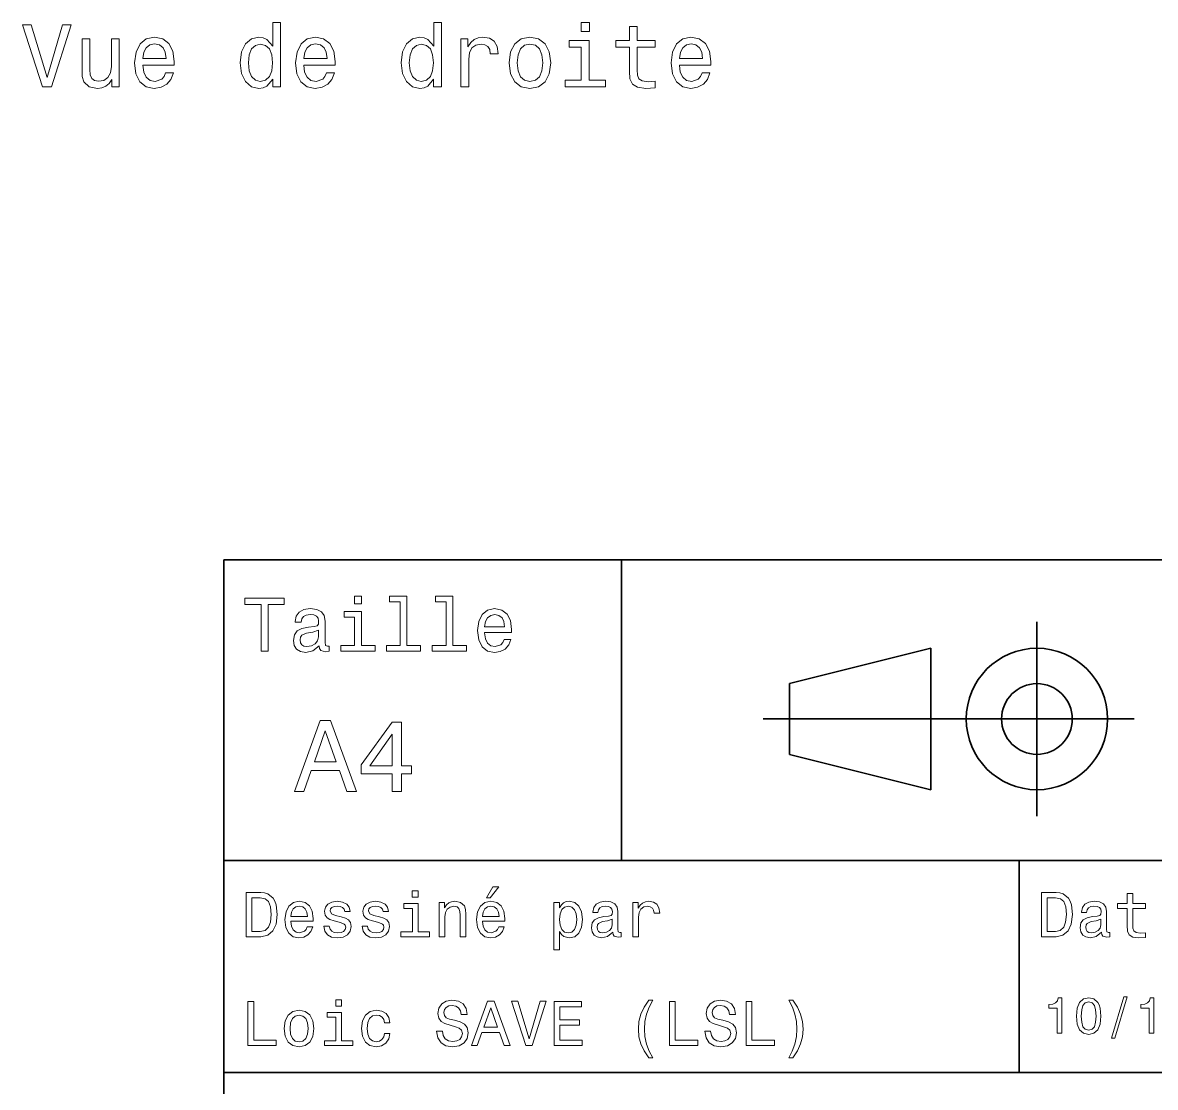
# Model space of a CAD drawing. Extents: x 0 to 297, y 0 to 210.
# Drawn here: x 85.6 to 149.7, y 40.2 to 100.4 of the extents above; entities that cross this region are included whole.
import ezdxf

# ---------------------------------------------------------------- set-up
doc = ezdxf.new("R2010")
doc.units = 0

msp = doc.modelspace()

# ---------------------------------------------------------------- linework, layer by layer
at = {"color": 7, "lineweight": 35}
for p, q in [((97, 10), (97, 70)), ((97, 70), (287, 70)), ((127.5, 61), (148.5, 61)), ((97, 53), (162, 53)), ((97, 41), (162, 41))]:
    msp.add_line(p, q, dxfattribs=at)
at = {"color": 7, "lineweight": 35, "ltscale": 0.425}
msp.add_line((119.5, 53), (119.5, 70), dxfattribs=at)
at = {"color": 7, "lineweight": 35, "ltscale": 0.275}
msp.add_line((143, 55.5), (143, 66.5), dxfattribs=at)
at = {"color": 7, "lineweight": 35, "ltscale": 0.206155}
for p, q in [((129, 63), (137, 65)), ((137, 57), (129, 59))]:
    msp.add_line(p, q, dxfattribs=at)
at = {"color": 7, "lineweight": 35, "ltscale": 0.2}
msp.add_line((137, 65), (137, 57), dxfattribs=at)
at = {"color": 7, "lineweight": 35, "ltscale": 0.1}
msp.add_line((129, 59), (129, 63), dxfattribs=at)
at = {"color": 7, "lineweight": 35, "ltscale": 0.3}
msp.add_line((142, 41), (142, 53), dxfattribs=at)
at = {"color": 7, "lineweight": 13}
for points in [[(87.868858, 100.26181), (86.991341, 97.281265), (86.0886, 100.26181), (85.609497, 100.26181), (86.739182, 96.756767), (87.2435, 96.756767), (88.347969, 100.26181)], [(99.755753, 97.175354), (99.755753, 96.756767), (100.199554, 96.756767), (100.199554, 100.377808), (99.760788, 100.377808), (99.760788, 99.051437), (99.422897, 99.434723), (99.216125, 99.525497), (98.979095, 99.560799), (98.550415, 99.459938), (98.217567, 99.177513), (98.000702, 98.723625), (97.925056, 98.113396), (98.000702, 97.503166), (98.217567, 97.044228), (98.550415, 96.756767), (98.979095, 96.66095), (99.216125, 96.696251), (99.42794, 96.787025)], [(108.863815, 97.175354), (108.863815, 96.756767), (109.307625, 96.756767), (109.307625, 100.377808), (108.868866, 100.377808), (108.868866, 99.051437), (108.530968, 99.434723), (108.324196, 99.525497), (108.087158, 99.560799), (107.658485, 99.459938), (107.325638, 99.177513), (107.10878, 98.723625), (107.033127, 98.113396), (107.10878, 97.503166), (107.325638, 97.044228), (107.658485, 96.756767), (108.087158, 96.66095), (108.324196, 96.696251), (108.536011, 96.787025)], [(117.679382, 100.377808), (117.210358, 100.377808), (117.210358, 99.873482), (117.679382, 99.873482)], [(119.938744, 98.995964), (119.938744, 97.639336), (119.969002, 97.200569), (120.110214, 96.89798), (120.392639, 96.721466), (120.871742, 96.66095), (121.39624, 96.686165), (121.39624, 97.06945), (121.012955, 97.039185), (120.664963, 97.079536), (120.478371, 97.205612), (120.397675, 97.417427), (120.382553, 97.714981), (120.382553, 98.995964), (121.39624, 98.995964), (121.39624, 99.374199), (120.382553, 99.374199), (120.382553, 100.165993), (119.938744, 100.165993), (119.938744, 99.374199), (119.172173, 99.374199), (119.172173, 98.995964)], [(91.071312, 99.464981), (90.627502, 99.464981), (90.627502, 97.901581), (90.577072, 97.538467), (90.430817, 97.276222), (90.203873, 97.114838), (89.906326, 97.064407), (89.669296, 97.104752), (89.517998, 97.225784), (89.432259, 97.432556), (89.412086, 97.725067), (89.412086, 99.464981), (88.968285, 99.464981), (88.968285, 97.684723), (88.983414, 97.326653), (89.079239, 97.029099), (89.371742, 96.756767), (89.840759, 96.66095), (90.092926, 96.696251), (90.309784, 96.787025), (90.496384, 96.943367), (90.647682, 97.170311), (90.647682, 96.756767), (91.071312, 96.756767)], [(92.407768, 97.982269), (94.182983, 97.982269), (94.188026, 98.189041), (94.10733, 98.769012), (93.885429, 99.202736), (93.53241, 99.464981), (93.063385, 99.560799), (92.604454, 99.459938), (92.251427, 99.177513), (92.024483, 98.718582), (91.943787, 98.113396), (92.01944, 97.49308), (92.246384, 97.039185), (92.594368, 96.756767), (93.048256, 96.66095), (93.441628, 96.726509), (93.764397, 96.89798), (94.001427, 97.170311), (94.137596, 97.533424), (93.69883, 97.533424), (93.608055, 97.331696), (93.476929, 97.180397), (93.103729, 97.059364), (92.816269, 97.114838), (92.599411, 97.291351), (92.458199, 97.578812), (92.407768, 97.96714)], [(101.515839, 97.982269), (103.291054, 97.982269), (103.296097, 98.189041), (103.215401, 98.769012), (102.9935, 99.202736), (102.640472, 99.464981), (102.171455, 99.560799), (101.712524, 99.459938), (101.359497, 99.177513), (101.132553, 98.718582), (101.051857, 98.113396), (101.12751, 97.49308), (101.354454, 97.039185), (101.702438, 96.756767), (102.156326, 96.66095), (102.549698, 96.726509), (102.872467, 96.89798), (103.109497, 97.170311), (103.245667, 97.533424), (102.8069, 97.533424), (102.716125, 97.331696), (102.584999, 97.180397), (102.2118, 97.059364), (101.924339, 97.114838), (101.707474, 97.291351), (101.566269, 97.578812), (101.515839, 97.96714)], [(110.402, 96.756767), (110.84581, 96.756767), (110.84581, 98.305038), (110.891197, 98.678238), (111.027359, 98.945526), (111.249268, 99.106911), (111.546814, 99.162384), (111.768715, 99.127083), (111.935143, 99.026222), (112.036011, 98.854752), (112.071312, 98.622765), (112.520157, 98.622765), (112.459641, 99.031265), (112.293213, 99.323769), (112.015839, 99.500282), (111.637596, 99.560799), (111.380386, 99.520454), (111.158485, 99.419594), (110.9618, 99.248123), (110.805458, 99.016136), (110.805458, 99.464981), (110.402, 99.464981)], [(113.140472, 98.108353), (113.221169, 97.49308), (113.453156, 97.039185), (113.821312, 96.756767), (114.315544, 96.66095), (114.804741, 96.756767), (115.172897, 97.034142), (115.404884, 97.488037), (115.490616, 98.108353), (115.404884, 98.723625), (115.172897, 99.182556), (114.804741, 99.459938), (114.315544, 99.560799), (113.821312, 99.459938), (113.453156, 99.177513), (113.221169, 98.723625)], [(117.664246, 97.129967), (117.664246, 99.374199), (116.524475, 99.374199), (116.524475, 98.995964), (117.220444, 98.995964), (117.220444, 97.129967), (116.312668, 97.129967), (116.312668, 96.756767), (118.582115, 96.756767), (118.582115, 97.129967)], [(122.76799, 97.982269), (124.543213, 97.982269), (124.548248, 98.189041), (124.46756, 98.769012), (124.245659, 99.202736), (123.892632, 99.464981), (123.423615, 99.560799), (122.964676, 99.459938), (122.611649, 99.177513), (122.384705, 98.718582), (122.304016, 98.113396), (122.379669, 97.49308), (122.606613, 97.039185), (122.95459, 96.756767), (123.408478, 96.66095), (123.801857, 96.726509), (124.124619, 96.89798), (124.361649, 97.170311), (124.497818, 97.533424), (124.059059, 97.533424), (123.968277, 97.331696), (123.837158, 97.180397), (123.463959, 97.059364), (123.176498, 97.114838), (122.959641, 97.291351), (122.81842, 97.578812), (122.76799, 97.96714)], [(92.407768, 98.355469), (92.463242, 98.703453), (92.599411, 98.960655), (92.806183, 99.116997), (93.078514, 99.17247), (93.34581, 99.116997), (93.552582, 98.960655), (93.678658, 98.703453), (93.724045, 98.355469)], [(99.054741, 99.162384), (99.347244, 99.091782), (99.569153, 98.895096), (99.700272, 98.567284), (99.750702, 98.113396), (99.700272, 97.654465), (99.569153, 97.326653), (99.347244, 97.124924), (99.054741, 97.059364), (98.777359, 97.124924), (98.565544, 97.326653), (98.424339, 97.659508), (98.378944, 98.113396), (98.424339, 98.562241), (98.565544, 98.890053), (98.777359, 99.091782)], [(101.515839, 98.355469), (101.571312, 98.703453), (101.707474, 98.960655), (101.914246, 99.116997), (102.186584, 99.17247), (102.453873, 99.116997), (102.660645, 98.960655), (102.786728, 98.703453), (102.832115, 98.355469)], [(108.162811, 99.162384), (108.455322, 99.091782), (108.677216, 98.895096), (108.808342, 98.567284), (108.85878, 98.113396), (108.808342, 97.654465), (108.677216, 97.326653), (108.455322, 97.124924), (108.162811, 97.059364), (107.885437, 97.124924), (107.673615, 97.326653), (107.53241, 97.659508), (107.487015, 98.113396), (107.53241, 98.562241), (107.673615, 98.890053), (107.885437, 99.091782)], [(113.59436, 98.113396), (113.639755, 98.567284), (113.78096, 98.895096), (114.007912, 99.096825), (114.315544, 99.167427), (114.618141, 99.096825), (114.845085, 98.900139), (114.986298, 98.567284), (115.036728, 98.113396), (114.986298, 97.654465), (114.845085, 97.321609), (114.618141, 97.119881), (114.315544, 97.054321), (114.007912, 97.119881), (113.78096, 97.321609), (113.639755, 97.654465)], [(122.76799, 98.355469), (122.823471, 98.703453), (122.959641, 98.960655), (123.166412, 99.116997), (123.438744, 99.17247), (123.706039, 99.116997), (123.912811, 98.960655), (124.038887, 98.703453), (124.084274, 98.355469)], [(104.786743, 67.940918), (104.384727, 67.940918), (104.384727, 67.508644), (104.786743, 67.508644)], [(106.969742, 67.621033), (106.969742, 65.157059), (106.187317, 65.157059), (106.187317, 64.837173), (108.128242, 64.837173), (108.128242, 65.157059), (107.350143, 65.157059), (107.350143, 67.940918), (106.373199, 67.940918), (106.373199, 67.621033)], [(109.572044, 67.621033), (109.572044, 65.157059), (108.789627, 65.157059), (108.789627, 64.837173), (110.730545, 64.837173), (110.730545, 65.157059), (109.952454, 65.157059), (109.952454, 67.940918), (108.975502, 67.940918), (108.975502, 67.621033)], [(99.102303, 64.837173), (99.5, 64.837173), (99.5, 67.47406), (100.407784, 67.47406), (100.407784, 67.837173), (98.190201, 67.837173), (98.190201, 67.47406), (99.102303, 67.47406)], [(102.387611, 65.139771), (102.387611, 65.126801), (102.409225, 64.979828), (102.47406, 64.876076), (102.746399, 64.793945), (102.958214, 64.828529), (102.958214, 65.122475), (102.867432, 65.109505), (102.746399, 65.165703), (102.724785, 65.338615), (102.724785, 66.540344), (102.672913, 66.84726), (102.521614, 67.0634), (102.257927, 67.193085), (101.886169, 67.240631), (101.523056, 67.188759), (101.255043, 67.041786), (101.086456, 66.812675), (101.030258, 66.510086), (101.030258, 66.484146), (101.371758, 66.484146), (101.402016, 66.665703), (101.497116, 66.795387), (101.65274, 66.873199), (101.873199, 66.903458), (102.085014, 66.881844), (102.236313, 66.817001), (102.327087, 66.704605), (102.357346, 66.548988), (102.340057, 66.367432), (102.270897, 66.276657), (102.097984, 66.233429), (101.773773, 66.198845), (101.402016, 66.121033), (101.138329, 65.982704), (100.982712, 65.766571), (100.935158, 65.446686), (100.978386, 65.161385), (101.112389, 64.949562), (101.328529, 64.815559), (101.626801, 64.768013), (102.028816, 64.858788)], [(104.773773, 65.157059), (104.773773, 67.080688), (103.796829, 67.080688), (103.796829, 66.756485), (104.393372, 66.756485), (104.393372, 65.157059), (103.615273, 65.157059), (103.615273, 64.837173), (105.560516, 64.837173), (105.560516, 65.157059)], [(111.750717, 65.887604), (113.272339, 65.887604), (113.276657, 66.064842), (113.207497, 66.561958), (113.017288, 66.933716), (112.714699, 67.158501), (112.312683, 67.240631), (111.919312, 67.154175), (111.616714, 66.912102), (111.422188, 66.51873), (111.353027, 66), (111.41787, 65.4683), (111.612396, 65.079247), (111.91066, 64.837173), (112.299713, 64.755043), (112.636887, 64.811234), (112.913544, 64.958214), (113.116714, 65.191643), (113.233429, 65.502876), (112.857346, 65.502876), (112.779541, 65.329971), (112.667145, 65.200287), (112.34726, 65.096542), (112.100868, 65.144089), (111.914986, 65.295387), (111.793945, 65.541786), (111.750717, 65.874634)], [(111.750717, 66.207489), (111.798271, 66.50576), (111.914986, 66.726219), (112.092216, 66.860229), (112.325653, 66.907776), (112.554756, 66.860229), (112.731987, 66.726219), (112.840057, 66.50576), (112.878967, 66.207489)], [(102.344383, 65.649857), (102.292511, 65.425072), (102.154182, 65.252159), (101.946686, 65.139771), (101.691643, 65.100861), (101.527374, 65.122475), (101.41066, 65.191643), (101.337173, 65.312675), (101.315559, 65.481262), (101.332855, 65.632561), (101.402016, 65.740631), (101.678673, 65.861671), (102.028816, 65.913544), (102.344383, 66.017288)], [(100.982712, 56.9049), (101.51297, 56.9049), (101.933716, 58.080692), (103.530258, 58.080692), (103.951012, 56.9049), (104.492798, 56.9049), (103.028816, 60.910664), (102.440926, 60.910664)], [(102.118156, 58.570606), (102.734871, 60.334293), (103.351585, 58.570606)], [(106.521614, 56.9049), (107.040344, 56.9049), (107.040344, 57.896255), (107.610954, 57.896255), (107.610954, 58.357349), (107.040344, 58.357349), (107.040344, 60.818443), (106.515854, 60.818443), (104.763687, 58.403458), (104.763687, 57.896255), (106.521614, 57.896255)], [(105.247841, 58.357349), (106.521614, 60.149857), (106.521614, 58.357349)], [(107.992798, 51.27702), (107.657784, 51.27702), (107.657784, 50.916786), (107.992798, 50.916786)], [(111.84726, 50.88797), (112.059799, 50.88797), (112.560516, 51.500362), (112.207489, 51.500362)], [(99.080688, 51.190563), (98.248558, 51.190563), (98.248558, 48.690563), (99.080688, 48.690563), (99.473343, 48.769814), (99.765129, 49.011169), (99.945244, 49.40382), (100.010086, 49.940563), (99.952446, 50.488113), (99.880402, 50.70425), (99.779541, 50.877163), (99.487755, 51.111313), (99.296829, 51.168949)], [(99.055473, 50.891571), (99.329254, 50.837536), (99.516571, 50.671829), (99.628242, 50.376442), (99.664268, 49.940563), (99.624641, 49.519093), (99.51297, 49.223705), (99.322044, 49.047192), (99.055473, 48.989555), (98.583572, 48.989555), (98.583572, 50.891571)], [(100.784584, 49.565922), (102.052597, 49.565922), (102.056198, 49.713619), (101.998558, 50.127884), (101.840057, 50.437683), (101.587898, 50.625), (101.252884, 50.693443), (100.925072, 50.621399), (100.672913, 50.41967), (100.510803, 50.091862), (100.453171, 49.659584), (100.507202, 49.216499), (100.669312, 48.892292), (100.91787, 48.690563), (101.242073, 48.62212), (101.523056, 48.668949), (101.753601, 48.791428), (101.922913, 48.98595), (102.020172, 49.245319), (101.706772, 49.245319), (101.64193, 49.101227), (101.548271, 48.993156), (101.2817, 48.9067), (101.07637, 48.946327), (100.921471, 49.072407), (100.820602, 49.27774), (100.784584, 49.555115)], [(103.623199, 49.818085), (103.317001, 49.890129), (103.090057, 49.972984), (103.014412, 50.142292), (103.036026, 50.261169), (103.111671, 50.347622), (103.234146, 50.401657), (103.41066, 50.423271), (103.579971, 50.401657), (103.713257, 50.336815), (103.799713, 50.239555), (103.835732, 50.109871), (104.145531, 50.109871), (104.145531, 50.117077), (104.091499, 50.351227), (103.943802, 50.534943), (103.713257, 50.650219), (103.41066, 50.693443), (103.104469, 50.650219), (102.881126, 50.531342), (102.740631, 50.354828), (102.697403, 50.131485), (102.729828, 49.915348), (102.830688, 49.76405), (102.996399, 49.655983), (103.237755, 49.580334), (103.590775, 49.493877), (103.806915, 49.40382), (103.864555, 49.331772), (103.886169, 49.223705), (103.853745, 49.09042), (103.767288, 48.989555), (103.626801, 48.924713), (103.439484, 48.903099), (103.241356, 48.924713), (103.09726, 49.000362), (103, 49.122841), (102.960373, 49.292149), (102.654175, 49.292149), (102.704613, 49.003963), (102.852303, 48.795029), (103.086456, 48.668949), (103.41066, 48.62212), (103.749283, 48.668949), (103.997841, 48.795029), (104.149139, 48.996758), (104.203171, 49.259727), (104.163544, 49.486671), (104.051872, 49.641571), (103.868156, 49.742435)], [(105.791786, 49.818085), (105.485588, 49.890129), (105.258644, 49.972984), (105.182999, 50.142292), (105.204613, 50.261169), (105.280258, 50.347622), (105.40274, 50.401657), (105.579254, 50.423271), (105.748558, 50.401657), (105.881844, 50.336815), (105.9683, 50.239555), (106.004326, 50.109871), (106.314117, 50.109871), (106.314117, 50.117077), (106.260086, 50.351227), (106.112396, 50.534943), (105.881844, 50.650219), (105.579254, 50.693443), (105.273056, 50.650219), (105.049713, 50.531342), (104.909225, 50.354828), (104.865997, 50.131485), (104.898415, 49.915348), (104.999283, 49.76405), (105.164986, 49.655983), (105.406342, 49.580334), (105.759369, 49.493877), (105.975502, 49.40382), (106.033142, 49.331772), (106.054756, 49.223705), (106.022339, 49.09042), (105.935883, 48.989555), (105.795387, 48.924713), (105.60807, 48.903099), (105.409943, 48.924713), (105.265854, 49.000362), (105.168587, 49.122841), (105.12896, 49.292149), (104.822769, 49.292149), (104.873199, 49.003963), (105.020897, 48.795029), (105.255043, 48.668949), (105.579254, 48.62212), (105.91787, 48.668949), (106.166428, 48.795029), (106.317726, 48.996758), (106.371758, 49.259727), (106.33213, 49.486671), (106.220459, 49.641571), (106.036743, 49.742435)], [(109.181557, 48.690563), (109.498558, 48.690563), (109.498558, 49.807278), (109.530983, 50.063042), (109.635445, 50.250362), (109.797546, 50.365635), (110.013687, 50.408863), (110.1866, 50.372841), (110.29467, 50.275578), (110.348701, 50.113472), (110.366714, 49.897335), (110.366714, 48.690563), (110.683716, 48.690563), (110.683716, 49.962177), (110.669312, 50.217941), (110.604469, 50.430477), (110.39193, 50.625), (110.060516, 50.693443), (109.876801, 50.668228), (109.721901, 50.599785), (109.588615, 50.484512), (109.484146, 50.329613), (109.484146, 50.625), (109.181557, 50.625)], [(111.627518, 49.565922), (112.895531, 49.565922), (112.899132, 49.713619), (112.841499, 50.127884), (112.682999, 50.437683), (112.430832, 50.625), (112.095825, 50.693443), (111.768013, 50.621399), (111.515854, 50.41967), (111.353745, 50.091862), (111.296112, 49.659584), (111.350143, 49.216499), (111.512245, 48.892292), (111.760803, 48.690563), (112.085014, 48.62212), (112.365997, 48.668949), (112.596542, 48.791428), (112.765854, 48.98595), (112.863113, 49.245319), (112.549713, 49.245319), (112.484871, 49.101227), (112.391212, 48.993156), (112.124641, 48.9067), (111.919312, 48.946327), (111.764412, 49.072407), (111.663544, 49.27774), (111.627518, 49.555115)], [(115.986313, 50.326012), (115.986313, 50.625), (115.669312, 50.625), (115.669312, 47.941284), (115.986313, 47.941284), (115.986313, 48.98595), (116.097984, 48.816643), (116.22406, 48.704971), (116.541069, 48.62212), (116.843658, 48.690563), (117.081413, 48.895893), (117.236313, 49.2201), (117.293945, 49.659584), (117.236313, 50.095463), (117.081413, 50.41967), (116.843658, 50.621399), (116.541069, 50.693443), (116.368156, 50.671829), (116.220459, 50.603386), (116.094383, 50.488113)], [(119.005043, 48.942726), (119.005043, 48.931919), (119.023056, 48.809441), (119.077087, 48.722984), (119.304031, 48.654541), (119.480545, 48.683357), (119.480545, 48.928314), (119.4049, 48.917507), (119.304031, 48.96434), (119.286026, 49.108429), (119.286026, 50.109871), (119.242798, 50.365635), (119.116714, 50.54575), (118.896973, 50.65382), (118.587173, 50.693443), (118.284584, 50.650219), (118.061241, 50.52774), (117.920746, 50.336815), (117.873917, 50.084656), (117.873917, 50.063042), (118.158501, 50.063042), (118.183716, 50.21434), (118.26297, 50.322407), (118.392654, 50.387249), (118.57637, 50.412464), (118.752884, 50.394455), (118.878967, 50.34042), (118.954613, 50.246758), (118.979828, 50.117077), (118.965416, 49.965778), (118.907784, 49.890129), (118.763687, 49.854107), (118.493515, 49.825291), (118.183716, 49.760448), (117.963974, 49.645176), (117.834297, 49.465057), (117.79467, 49.19849), (117.830688, 48.960735), (117.942368, 48.784222), (118.122482, 48.67255), (118.37104, 48.632927), (118.706055, 48.708576)], [(120.143372, 48.690563), (120.460373, 48.690563), (120.460373, 49.796471), (120.492798, 50.063042), (120.590057, 50.253963), (120.748558, 50.369236), (120.961098, 50.408863), (121.119598, 50.383648), (121.238472, 50.3116), (121.310516, 50.189121), (121.335739, 50.023415), (121.656342, 50.023415), (121.613113, 50.315205), (121.49424, 50.524136), (121.296112, 50.650219), (121.02594, 50.693443), (120.842224, 50.664627), (120.683716, 50.592579), (120.543228, 50.4701), (120.431557, 50.304398), (120.431557, 50.625), (120.143372, 50.625)], [(144.080688, 51.190563), (143.248566, 51.190563), (143.248566, 48.690563), (144.080688, 48.690563), (144.473343, 48.769814), (144.765137, 49.011169), (144.945251, 49.40382), (145.010086, 49.940563), (144.952454, 50.488113), (144.880402, 50.70425), (144.779541, 50.877163), (144.487747, 51.111313), (144.296829, 51.168949)], [(144.055481, 50.891571), (144.329254, 50.837536), (144.516571, 50.671829), (144.628235, 50.376442), (144.664261, 49.940563), (144.624634, 49.519093), (144.51297, 49.223705), (144.322052, 49.047192), (144.055481, 48.989555), (143.583572, 48.989555), (143.583572, 50.891571)], [(146.656342, 48.942726), (146.656342, 48.931919), (146.674347, 48.809441), (146.728394, 48.722984), (146.955338, 48.654541), (147.131851, 48.683357), (147.131851, 48.928314), (147.056198, 48.917507), (146.955338, 48.96434), (146.937317, 49.108429), (146.937317, 50.109871), (146.894089, 50.365635), (146.768005, 50.54575), (146.548264, 50.65382), (146.23848, 50.693443), (145.935883, 50.650219), (145.71254, 50.52774), (145.572052, 50.336815), (145.525223, 50.084656), (145.525223, 50.063042), (145.809799, 50.063042), (145.835022, 50.21434), (145.914261, 50.322407), (146.043945, 50.387249), (146.227661, 50.412464), (146.404175, 50.394455), (146.530258, 50.34042), (146.605911, 50.246758), (146.631119, 50.117077), (146.616714, 49.965778), (146.559082, 49.890129), (146.414978, 49.854107), (146.144806, 49.825291), (145.835022, 49.760448), (145.61528, 49.645176), (145.485596, 49.465057), (145.445969, 49.19849), (145.481995, 48.960735), (145.593658, 48.784222), (145.773773, 48.67255), (146.022339, 48.632927), (146.357346, 48.708576)], [(148.100861, 50.289986), (148.100861, 49.320965), (148.122482, 49.007565), (148.223343, 48.791428), (148.425079, 48.665348), (148.767288, 48.62212), (149.141937, 48.640129), (149.141937, 48.913906), (148.868149, 48.892292), (148.619598, 48.921112), (148.486313, 49.011169), (148.42868, 49.162464), (148.417862, 49.375), (148.417862, 50.289986), (149.141937, 50.289986), (149.141937, 50.560158), (148.417862, 50.560158), (148.417862, 51.125721), (148.100861, 51.125721), (148.100861, 50.560158), (147.553314, 50.560158), (147.553314, 50.289986)], [(100.784584, 49.832493), (100.824211, 50.081055), (100.921471, 50.264771), (101.069168, 50.376442), (101.263687, 50.416069), (101.454613, 50.376442), (101.602303, 50.264771), (101.69236, 50.081055), (101.724785, 49.832493)], [(107.981987, 48.957134), (107.981987, 50.560158), (107.16787, 50.560158), (107.16787, 50.289986), (107.664986, 50.289986), (107.664986, 48.957134), (107.016571, 48.957134), (107.016571, 48.690563), (108.637611, 48.690563), (108.637611, 48.957134)], [(111.627518, 49.832493), (111.667145, 50.081055), (111.764412, 50.264771), (111.912102, 50.376442), (112.106628, 50.416069), (112.297546, 50.376442), (112.445244, 50.264771), (112.535301, 50.081055), (112.567726, 49.832493)], [(116.48703, 48.9067), (116.274498, 48.953533), (116.119598, 49.097622), (116.022339, 49.331772), (115.989914, 49.659584), (116.022339, 49.983791), (116.119598, 50.217941), (116.274498, 50.358429), (116.48703, 50.408863), (116.681557, 50.358429), (116.836456, 50.21434), (116.933716, 49.98019), (116.969742, 49.659584), (116.933716, 49.335377), (116.836456, 49.097622), (116.681557, 48.953533)], [(118.969025, 49.367798), (118.925797, 49.180477), (118.810516, 49.036385), (118.637611, 48.942726), (118.425072, 48.910305), (118.288185, 48.928314), (118.190926, 48.98595), (118.129684, 49.086815), (118.111671, 49.227306), (118.126083, 49.353386), (118.183716, 49.443443), (118.414268, 49.544312), (118.706055, 49.587536), (118.969025, 49.673992)], [(146.620316, 49.367798), (146.577087, 49.180477), (146.461823, 49.036385), (146.28891, 48.942726), (146.07637, 48.910305), (145.939484, 48.928314), (145.842224, 48.98595), (145.780975, 49.086815), (145.76297, 49.227306), (145.777374, 49.353386), (145.835022, 49.443443), (146.065567, 49.544312), (146.357346, 49.587536), (146.620316, 49.673992)], [(98.353027, 42.530979), (99.959656, 42.530979), (99.959656, 42.833572), (98.684441, 42.833572), (98.684441, 45.030979), (98.353027, 45.030979)], [(103.655617, 45.117435), (103.320602, 45.117435), (103.320602, 44.757202), (103.655617, 44.757202)], [(109.35807, 43.355907), (109.030258, 43.355907), (109.102303, 42.974064), (109.282425, 42.693085), (109.559799, 42.523773), (109.934441, 42.462536), (110.305473, 42.520172), (110.582855, 42.678673), (110.759369, 42.927231), (110.824203, 43.255043), (110.770172, 43.55043), (110.618874, 43.741352), (110.373917, 43.867435), (110.046112, 43.961094), (109.765129, 44.029537), (109.581413, 44.108788), (109.476944, 44.224064), (109.444527, 44.404179), (109.476944, 44.56628), (109.570602, 44.688759), (109.714699, 44.771614), (109.912827, 44.80043), (110.114555, 44.764408), (110.273056, 44.667145), (110.377518, 44.505043), (110.427956, 44.285301), (110.755768, 44.285301), (110.755768, 44.292507), (110.698128, 44.631123), (110.528816, 44.883286), (110.262245, 45.041786), (109.902016, 45.095821), (109.577812, 45.041786), (109.325645, 44.890488), (109.163544, 44.656338), (109.105911, 44.353745), (109.15274, 44.083572), (109.289627, 43.899857), (109.505768, 43.777378), (109.801155, 43.683716), (110.092941, 43.600864), (110.312683, 43.521614), (110.445969, 43.406338), (110.492798, 43.219021), (110.44957, 43.028099), (110.337898, 42.884007), (110.168587, 42.793949), (109.948845, 42.765129), (109.703888, 42.804756), (109.516571, 42.920029), (109.397697, 43.107349)], [(111.000717, 42.530979), (111.33213, 42.530979), (111.5951, 43.26585), (112.592941, 43.26585), (112.855911, 42.530979), (113.194527, 42.530979), (112.279541, 45.03458), (111.912102, 45.03458)], [(114.891212, 45.03458), (114.264404, 42.905621), (113.619598, 45.03458), (113.277374, 45.03458), (114.08429, 42.530979), (114.444527, 42.530979), (115.233429, 45.03458)], [(115.676514, 42.530979), (117.261528, 42.530979), (117.261528, 42.833572), (116.007927, 42.833572), (116.007927, 43.680115), (117.124641, 43.680115), (117.124641, 43.979107), (116.007927, 43.979107), (116.007927, 44.728386), (117.232712, 44.728386), (117.232712, 45.030979), (115.676514, 45.030979)], [(121.033142, 41.835735), (121.260086, 41.835735), (121.054756, 42.217579), (120.91066, 42.617435), (120.820602, 43.038906), (120.791786, 43.463978), (120.820602, 43.88905), (120.91066, 44.306915), (121.054756, 44.710373), (121.260086, 45.092216), (121.033142, 45.092216), (120.770172, 44.695965), (120.586456, 44.303314), (120.478386, 43.892651), (120.445969, 43.463978), (120.478386, 43.0317), (120.586456, 42.624638), (120.770172, 42.231987)], [(122.207497, 42.530979), (123.814125, 42.530979), (123.814125, 42.833572), (122.53891, 42.833572), (122.53891, 45.030979), (122.207497, 45.030979)], [(124.538185, 43.355907), (124.210381, 43.355907), (124.282425, 42.974064), (124.46254, 42.693085), (124.739914, 42.523773), (125.114555, 42.462536), (125.485596, 42.520172), (125.76297, 42.678673), (125.939484, 42.927231), (126.004326, 43.255043), (125.950287, 43.55043), (125.798996, 43.741352), (125.554039, 43.867435), (125.226227, 43.961094), (124.945251, 44.029537), (124.761528, 44.108788), (124.657066, 44.224064), (124.624641, 44.404179), (124.657066, 44.56628), (124.750725, 44.688759), (124.894814, 44.771614), (125.092941, 44.80043), (125.29467, 44.764408), (125.453171, 44.667145), (125.55764, 44.505043), (125.60807, 44.285301), (125.935883, 44.285301), (125.935883, 44.292507), (125.878242, 44.631123), (125.708939, 44.883286), (125.442368, 45.041786), (125.082138, 45.095821), (124.757927, 45.041786), (124.505768, 44.890488), (124.343658, 44.656338), (124.286026, 44.353745), (124.332855, 44.083572), (124.469742, 43.899857), (124.685883, 43.777378), (124.98127, 43.683716), (125.273056, 43.600864), (125.492798, 43.521614), (125.626083, 43.406338), (125.672913, 43.219021), (125.629684, 43.028099), (125.518013, 42.884007), (125.348709, 42.793949), (125.128967, 42.765129), (124.88401, 42.804756), (124.696686, 42.920029), (124.577812, 43.107349)], [(126.54467, 42.530979), (128.151306, 42.530979), (128.151306, 42.833572), (126.876083, 42.833572), (126.876083, 45.030979), (126.54467, 45.030979)], [(129.185165, 41.835735), (129.444534, 42.231987), (129.62825, 42.624638), (129.736313, 43.0317), (129.772339, 43.463978), (129.736313, 43.892651), (129.62825, 44.303314), (129.444534, 44.695965), (129.185165, 45.092216), (128.958221, 45.092216), (129.159943, 44.710373), (129.304047, 44.306915), (129.390503, 43.88905), (129.422913, 43.463978), (129.390503, 43.038906), (129.304047, 42.617435), (129.156342, 42.217579), (128.958221, 41.835735)], [(144.14122, 43.224785), (144.403458, 43.224785), (144.403458, 45.239193), (144.207504, 45.239193), (144.155624, 45.0634), (144.05188, 44.945248), (143.893372, 44.876083), (143.674362, 44.853027), (143.674362, 44.648415), (144.14122, 44.648415)], [(145.233429, 44.201729), (145.276657, 43.749279), (145.412109, 43.426514), (145.62825, 43.230549), (145.927963, 43.167149), (146.224792, 43.230549), (146.440933, 43.426514), (146.573486, 43.749279), (146.619598, 44.201729), (146.573486, 44.651299), (146.518738, 44.829971), (146.440933, 44.976948), (146.224792, 45.172913), (145.927963, 45.239193), (145.62825, 45.172913), (145.412109, 44.974064), (145.276657, 44.651299)], [(145.510086, 44.201729), (145.533142, 44.550434), (145.605194, 44.801155), (145.734879, 44.948128), (145.927963, 45), (146.118164, 44.948128), (146.247849, 44.801155), (146.319885, 44.550434), (146.342941, 44.201729), (146.319885, 43.850143), (146.247849, 43.599426), (146.118164, 43.45245), (145.927963, 43.403458), (145.734879, 43.45245), (145.605194, 43.599426), (145.533142, 43.850143)], [(147.213257, 42.956772), (147.412109, 42.956772), (148.109512, 45.279541), (147.907791, 45.279541)], [(149.345825, 43.224785), (149.608078, 43.224785), (149.608078, 45.239193), (149.412109, 45.239193), (149.360229, 45.0634), (149.256485, 44.945248), (149.097992, 44.876083), (148.878967, 44.853027), (148.878967, 44.648415), (149.345825, 44.648415)], [(100.413544, 43.496399), (100.471184, 43.056915), (100.636887, 42.732708), (100.899857, 42.530979), (101.252884, 42.462536), (101.602303, 42.530979), (101.865273, 42.729107), (102.030983, 43.053314), (102.092216, 43.496399), (102.030983, 43.935879), (101.865273, 44.263687), (101.602303, 44.461815), (101.252884, 44.533859), (100.899857, 44.461815), (100.636887, 44.260086), (100.471184, 43.935879)], [(100.737755, 43.5), (100.770172, 43.824207), (100.87104, 44.058357), (101.033142, 44.20245), (101.252884, 44.25288), (101.469017, 44.20245), (101.631126, 44.061958), (101.731987, 43.824207), (101.768013, 43.5), (101.731987, 43.172188), (101.631126, 42.934437), (101.469017, 42.790344), (101.252884, 42.743515), (101.033142, 42.790344), (100.87104, 42.934437), (100.770172, 43.172188)], [(103.644814, 42.79755), (103.644814, 44.400574), (102.830688, 44.400574), (102.830688, 44.130402), (103.327812, 44.130402), (103.327812, 42.79755), (102.679398, 42.79755), (102.679398, 42.530979), (104.30043, 42.530979), (104.30043, 42.79755)], [(106.07637, 43.824207), (106.389771, 43.824207), (106.324928, 44.112392), (106.170029, 44.339336), (105.928673, 44.479828), (105.615273, 44.533859), (105.269455, 44.461815), (105.006485, 44.260086), (104.840775, 43.932278), (104.783142, 43.492794), (104.837173, 43.056915), (104.999283, 42.732708), (105.255043, 42.530979), (105.604469, 42.462536), (105.914268, 42.516571), (106.155617, 42.667866), (106.321327, 42.905621), (106.393372, 43.222622), (106.090775, 43.222622), (106.036743, 43.020893), (105.935883, 42.869595), (105.791786, 42.775936), (105.615273, 42.747116), (105.395531, 42.793949), (105.23703, 42.938038), (105.139771, 43.172188), (105.107346, 43.503601), (105.139771, 43.827808), (105.240631, 44.061958), (105.40274, 44.206051), (105.615273, 44.256485), (105.802597, 44.224064), (105.943085, 44.141209), (106.036743, 44.004322)], [(111.710373, 43.572044), (112.095825, 44.674351), (112.48127, 43.572044)]]:
    msp.add_lwpolyline(points, close=True, dxfattribs=at)
at = {"color": 7, "lineweight": 35}
for radius in [4, 2]:
    msp.add_circle((143, 61), radius, dxfattribs=at)

doc.saveas('drawing.dxf')
